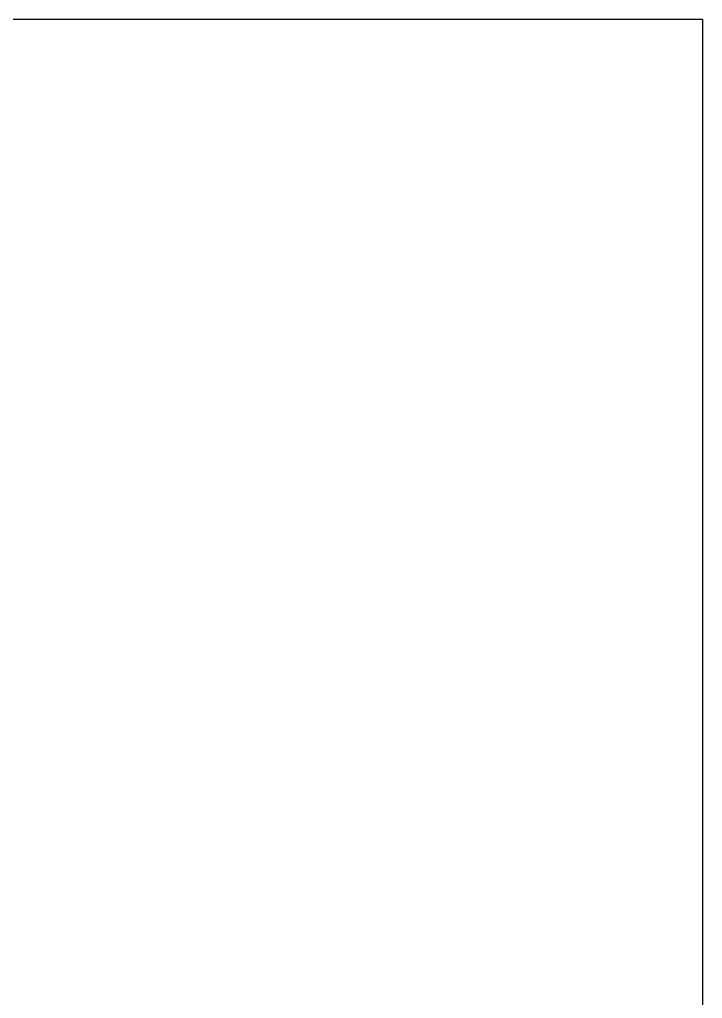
# Model space of a CAD drawing. Extents: x 447968 to 448359, y 6028019 to 6028235.
# Drawn here: x 448262.1 to 448359.5, y 6028095.2 to 6028234.9 of the extents above; entities that cross this region are included whole.
import ezdxf

# ---------------------------------------------------------------- set-up
doc = ezdxf.new("R2010")
doc.units = 0
doc.layers.add('BBOX', color=1, linetype='CONTINUOUS')

msp = doc.modelspace()

# ---------------------------------------------------------------- linework, layer by layer
at = {"layer": 'BBOX'}
for p, q in [((448359.49, 6028234.86, 172.83), (447967.5, 6028234.86, 172.83)), ((448359.49, 6028234.86, 154.39), (447967.5, 6028234.86, 154.39)), ((448359.49, 6028234.86, 172.83), (448359.49, 6028018.57, 172.83)), ((448359.49, 6028234.86, 172.83), (448359.49, 6028234.86, 154.39)), ((448359.49, 6028234.86, 154.39), (448359.49, 6028018.57, 154.39))]:
    msp.add_line(p, q, dxfattribs=at)

doc.saveas('drawing.dxf')
